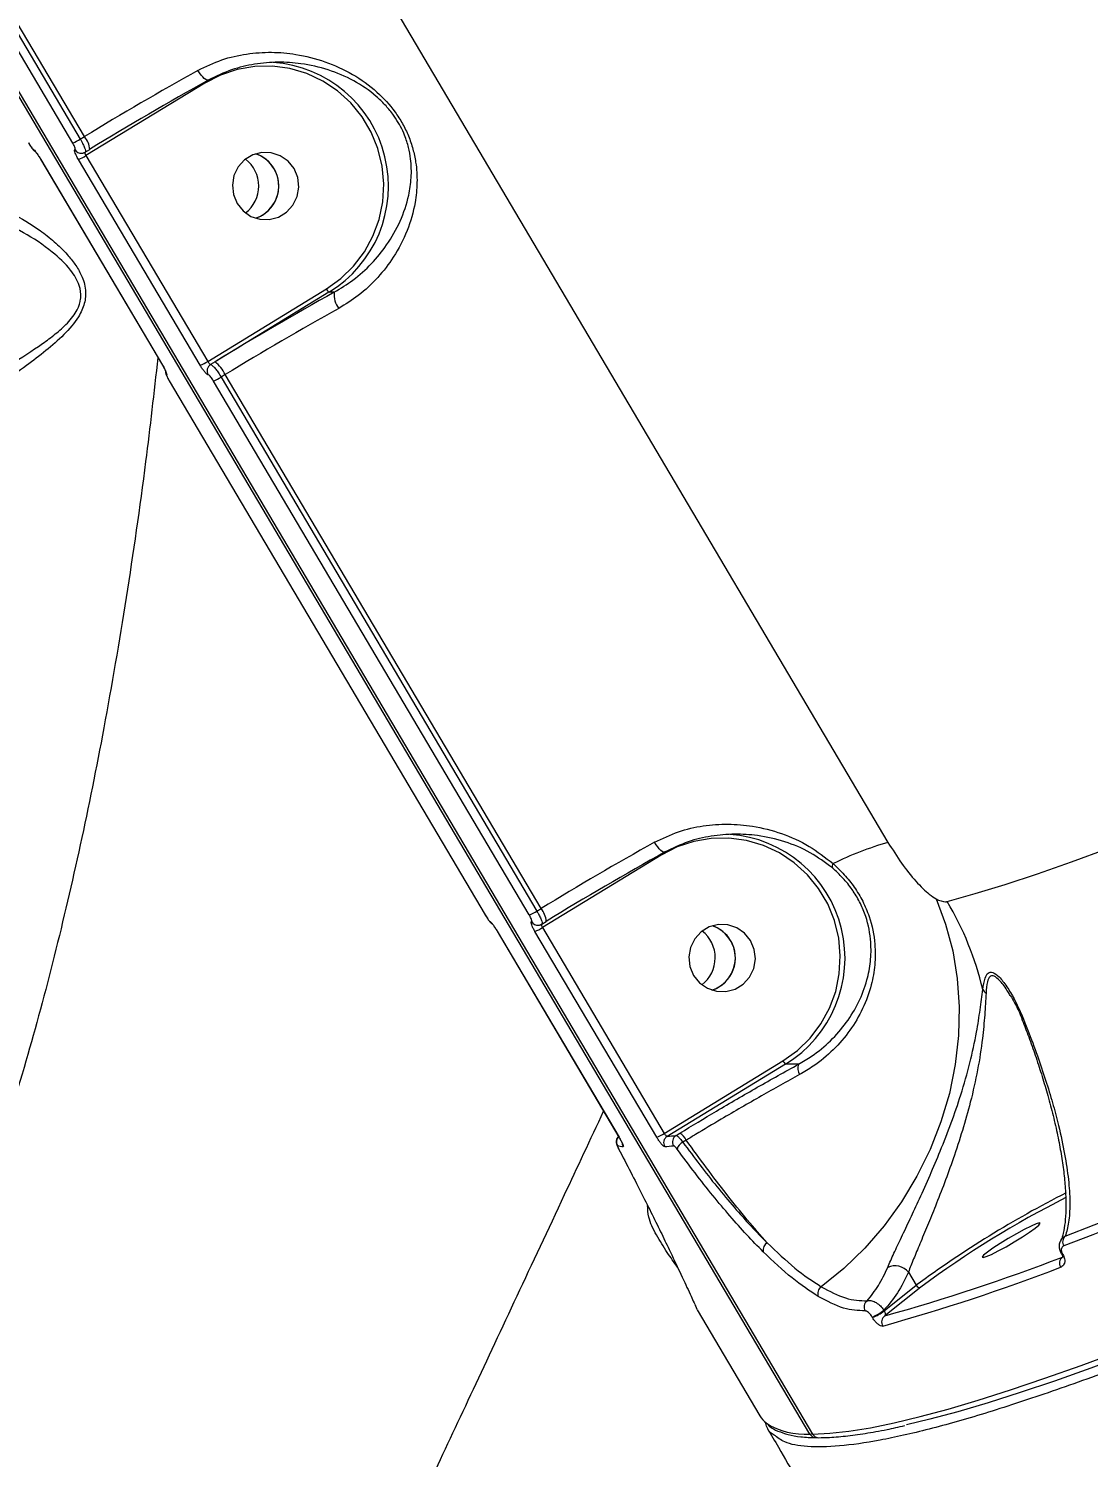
# Model space of a CAD drawing. Header units: millimetres. Extents: x -7245 to 6306, y -6696 to 5973.
# Drawn here: x 1947.3 to 2088.6, y -1620.9 to -1430.5 of the extents above; entities that cross this region are included whole.
import ezdxf

# ---------------------------------------------------------------- set-up
doc = ezdxf.new("R2010")
doc.units = ezdxf.units.MM
for name, color, linetype in [('DIKOM_ОБЪЕКТ', 7, 'Continuous'), ('DIKOM_РАЗМЕР_ЗОНА', 7, 'Continuous'), ('DIKOM_РАЗМЕР_ОБЪЕКТА', 7, 'Continuous')]:
    doc.layers.add(name, color=color, linetype=linetype)
doc.styles.add('style1', font='arial.ttf', dxfattribs={"width": 0.8})
doc.dimstyles.new('1-50', dxfattribs={"dimtxt": 300, "dimasz": 200, "dimexe": 100, "dimexo": 0, "dimgap": 100, "dimtad": 1, "dimtxsty": 'style1', "dimcen": 200, "dimclrd": 7, "dimclre": 7, "dimclrt": 7, "dimadec": 1, "dimazin": 2, "dimtfac": 1, "dimtmove": 0, "dimatfit": 2, "dimfxl": 0, "dimlwd": 25, "dimlwe": 18, "dimarcsym": 0})

# ---------------------------------------------------------------- blocks, each defined once
blk = doc.blocks.new('*D10')
at = {"layer": 'Defpoints', "color": 0, "transparency": 16777216}
for p in [(-4365.71, 2792.53), (4306.16, 475.6), (4306.16, -5965.27)]:
    blk.add_point(p, dxfattribs=at)
at = {"layer": 'DIKOM_РАЗМЕР_ОБЪЕКТА', "color": 7, "lineweight": 18, "transparency": 16777216}
for p, q in [((-4365.71, 2792.53), (-4365.71, -6065.27)), ((4306.16, 475.6), (4306.16, -6065.27))]:
    blk.add_line(p, q, dxfattribs=at)
at = {"layer": 'DIKOM_РАЗМЕР_ОБЪЕКТА', "color": 7, "lineweight": 25, "transparency": 16777216}
blk.add_line((-4165.71, -5965.27), (4106.16, -5965.27), dxfattribs=at)
at = {"layer": 'DIKOM_РАЗМЕР_ОБЪЕКТА', "color": 7, "transparency": 16777216}
for points in [[(-4165.71, -5931.93), (-4165.71, -5998.6), (-4365.71, -5965.27)], [(4106.16, -5931.93), (4106.16, -5998.6), (4306.16, -5965.27)]]:
    blk.add_solid(points, dxfattribs=at)
at = {"layer": 'DIKOM_РАЗМЕР_ОБЪЕКТА', "color": 7, "transparency": 16777216, "insert": (-85.78, -5712.1), "char_height": 300, "attachment_point": 5, "style": 'style1'}
blk.add_mtext('8650', dxfattribs=at)
blk = doc.blocks.new('*D12')
at = {"layer": 'Defpoints', "color": 0, "transparency": 16777216}
for p in [(-5865.71, 123.34), (6306.18, -91.92), (6306.18, -6596.14)]:
    blk.add_point(p, dxfattribs=at)
at = {"layer": 'DIKOM_РАЗМЕР_ЗОНА', "color": 7, "lineweight": 18, "transparency": 16777216}
for p, q in [((-5865.71, 123.34), (-5865.71, -6696.14)), ((6306.18, -91.92), (6306.18, -6696.14))]:
    blk.add_line(p, q, dxfattribs=at)
at = {"layer": 'DIKOM_РАЗМЕР_ЗОНА', "color": 7, "lineweight": 25, "transparency": 16777216}
blk.add_line((-5665.71, -6596.14), (6106.18, -6596.14), dxfattribs=at)
at = {"layer": 'DIKOM_РАЗМЕР_ЗОНА', "color": 7, "transparency": 16777216}
for points in [[(-5665.71, -6562.81), (-5665.71, -6629.48), (-5865.71, -6596.14)], [(6106.18, -6562.81), (6106.18, -6629.48), (6306.18, -6596.14)]]:
    blk.add_solid(points, dxfattribs=at)
at = {"layer": 'DIKOM_РАЗМЕР_ЗОНА', "color": 7, "transparency": 16777216, "insert": (-71.19, -6342.97), "char_height": 300, "attachment_point": 5, "style": 'style1'}
blk.add_mtext('12150', dxfattribs=at)

msp = doc.modelspace()

# ---------------------------------------------------------------- linework, layer by layer
at = {"layer": 'DIKOM_ОБЪЕКТ', "color": 7, "linetype": 'Continuous', "lineweight": 15}
for p, q in [((2051.506, -1617.791), (1806.003, -1202.922)), ((1806.332, -1202.917), (2051.835, -1617.786)), ((1806.349, -1202.923), (2051.852, -1617.792)), ((1884.373, -1238.936), (2061.906, -1538.945)), ((1953.212, -1445.759), (1911.111, -1374.614)), ((1912.121, -1374.1), (1954.221, -1445.244)), ((1954.778, -1444.905), (1912.678, -1373.76)), ((1970.808, -1437.779), (1954.978, -1447.435)), ((1954.221, -1445.244), (1954.778, -1444.905)), ((1954.887, -1446.97), (1955.474, -1446.612)), ((1948.936, -1447.931), (1948.947, -1447.937)), ((1948.936, -1447.932), (1965.168, -1475.361)), ((1948.947, -1447.937), (1965.178, -1475.367)), ((1970.199, -1475.379), (1953.968, -1447.949)), ((1954.978, -1447.435), (1971.21, -1474.864)), ((1971.21, -1474.864), (1987.04, -1465.208)), ((1987.38, -1465.636), (1972.186, -1474.905)), ((1988.079, -1465.638), (1987.38, -1465.636)), ((1965.168, -1475.361), (1965.178, -1475.367)), ((1972.186, -1474.905), (1971.596, -1475.265)), ((1966.083, -1477.455), (2008.184, -1548.599)), ((1966.083, -1477.455), (1966.093, -1477.46)), ((1966.093, -1477.46), (2008.194, -1548.605)), ((2014.08, -1548.619), (1971.98, -1477.474)), ((1973.546, -1476.62), (1972.989, -1476.96)), ((1972.989, -1476.96), (2015.09, -1548.105)), ((2015.647, -1547.765), (1973.546, -1476.62)), ((2031.677, -1540.639), (2015.847, -1550.295)), ((2015.09, -1548.105), (2015.647, -1547.765)), ((2008.184, -1548.599), (2008.194, -1548.605)), ((2015.755, -1549.83), (2016.343, -1549.472)), ((2009.804, -1550.791), (2009.815, -1550.798)), ((2009.804, -1550.792), (2026.036, -1578.221)), ((2009.815, -1550.798), (2026.047, -1578.227)), ((2031.068, -1578.239), (2014.836, -1550.81)), ((2015.847, -1550.295), (2032.078, -1577.725)), ((2032.078, -1577.725), (2047.908, -1568.068)), ((2048.248, -1568.497), (2032.464, -1578.125)), ((2049.993, -1568.501), (2048.248, -1568.497)), ((2026.036, -1578.221), (2026.047, -1578.227)), ((2033.647, -1577.997), (2034.152, -1577.689)), ((2035.016, -1578.63), (2034.55, -1578.913)), ((2085.047, -1593.799), (2085.109, -1593.903)), ((2085.161, -1593.778), (2085.223, -1593.882)), ((2085.169, -1594.218), (2085.206, -1594.164)), ((2064.624, -1596.22), (2065.661, -1597.972)), ((2061.404, -1601.383), (2065.661, -1597.972)), ((2066.291, -1598.206), (2061.503, -1602.041)), ((2036.464, -1601.218), (2044.838, -1615.37)), ((2059.845, -1602.282), (2059.797, -1602.201)), ((2061.357, -1601.302), (2061.404, -1601.383)), ((2051.835, -1617.786), (2051.852, -1617.792))]:
    msp.add_line(p, q, dxfattribs=at)
at = {"layer": 'DIKOM_ОБЪЕКТ', "color": 7, "linetype": 'Continuous', "lineweight": 15, "flags": 128}
for points in [[(1987.04, -1465.208), (1988.963, -1463.826), (1990.661, -1462.17), (1992.098, -1460.274), (1993.24, -1458.182), (1994.062, -1455.942), (1994.546, -1453.601), (1994.681, -1451.214), (1994.464, -1448.833), (1993.901, -1446.511), (1993.002, -1444.3), (1991.789, -1442.251), (1990.289, -1440.407), (1988.534, -1438.811), (1986.565, -1437.499), (1984.426, -1436.499), (1982.163, -1435.835), (1979.828, -1435.519), (1977.473, -1435.561), (1975.151, -1435.959), (1972.912, -1436.703), (1970.808, -1437.779)], [(1971.341, -1437.352), (1971.241, -1437.405), (1971.106, -1437.39), (1970.941, -1437.308), (1970.753, -1437.162), (1970.548, -1436.957), (1970.334, -1436.702), (1970.12, -1436.405), (1969.915, -1436.08)], [(1982.724, -1449.175), (1981.926, -1448.183), (1980.886, -1447.458), (1979.687, -1447.06), (1978.426, -1447.022), (1977.206, -1447.345), (1976.124, -1448.005), (1975.269, -1448.947), (1974.711, -1450.096), (1974.494, -1451.357), (1974.635, -1452.63), (1975.125, -1453.811), (1975.922, -1454.804), (1976.962, -1455.528), (1978.161, -1455.926), (1979.422, -1455.965), (1980.643, -1455.641), (1981.724, -1454.981), (1982.579, -1454.039), (1983.137, -1452.891), (1983.354, -1451.629), (1983.213, -1450.356), (1982.724, -1449.175)], [(2069.812, -1546.835), (2073.534, -1545.777), (2077.538, -1544.541), (2081.821, -1543.125), (2086.379, -1541.533), (2091.207, -1539.765), (2096.302, -1537.822), (2101.659, -1535.708), (2107.272, -1533.423), (2113.136, -1530.97), (2119.247, -1528.351), (2125.597, -1525.569), (2132.182, -1522.626), (2138.994, -1519.525), (2146.029, -1516.268), (2153.279, -1512.859), (2160.737, -1509.301), (2168.397, -1505.598), (2176.252, -1501.752), (2184.293, -1497.768), (2192.515, -1493.648), (2200.908, -1489.398)], [(2047.908, -1568.068), (2049.831, -1566.687), (2051.53, -1565.03), (2052.966, -1563.134), (2054.108, -1561.043), (2054.93, -1558.802), (2055.414, -1556.461), (2055.55, -1554.074), (2055.333, -1551.693), (2054.769, -1549.371), (2053.87, -1547.161), (2052.657, -1545.111), (2051.157, -1543.267), (2049.403, -1541.672), (2047.434, -1540.359), (2045.294, -1539.36), (2043.032, -1538.695), (2040.697, -1538.379), (2038.342, -1538.421), (2036.019, -1538.819), (2033.781, -1539.563), (2031.677, -1540.639)], [(2032.209, -1540.212), (2032.109, -1540.265), (2031.974, -1540.25), (2031.81, -1540.168), (2031.621, -1540.023), (2031.416, -1539.817), (2031.203, -1539.562), (2030.989, -1539.266), (2030.783, -1538.94)], [(2068.309, -1546.48), (2069.588, -1549.861), (2070.535, -1553.409), (2071.141, -1557.089), (2071.4, -1560.866), (2071.309, -1564.702), (2070.87, -1568.559), (2070.086, -1572.399), (2068.965, -1576.184), (2067.519, -1579.877), (2065.761, -1583.441), (2063.71, -1586.842), (2061.385, -1590.045), (2058.809, -1593.019), (2056.007, -1595.734), (2053.008, -1598.165)], [(2043.592, -1552.035), (2042.795, -1551.043), (2041.755, -1550.318), (2040.556, -1549.92), (2039.295, -1549.882), (2038.074, -1550.205), (2036.992, -1550.865), (2036.138, -1551.808), (2035.579, -1552.956), (2035.362, -1554.217), (2035.504, -1555.49), (2035.993, -1556.671), (2036.79, -1557.664), (2037.83, -1558.388), (2039.029, -1558.786), (2040.29, -1558.825), (2041.511, -1558.501), (2042.593, -1557.841), (2043.447, -1556.899), (2044.006, -1555.751), (2044.223, -1554.489), (2044.081, -1553.216), (2043.592, -1552.035)], [(2199.335, -1559.321), (2190.846, -1563.552), (2182.539, -1567.647), (2174.42, -1571.602), (2166.498, -1575.415), (2158.778, -1579.083), (2151.266, -1582.601), (2143.971, -1585.968), (2136.896, -1589.18), (2130.049, -1592.234), (2123.434, -1595.129), (2117.059, -1597.861), (2110.927, -1600.429), (2105.045, -1602.829), (2099.417, -1605.061), (2094.048, -1607.122), (2088.942, -1609.011), (2084.104, -1610.726), (2079.537, -1612.264), (2075.246, -1613.627), (2071.235, -1614.811), (2067.506, -1615.816), (2064.393, -1616.568)], [(2079.798, -1562.628), (2079.781, -1562.586), (2079.767, -1562.543)], [(2120.004, -1578.387), (2115.226, -1580.479), (2110.572, -1582.487), (2106.044, -1584.41), (2101.643, -1586.247), (2097.371, -1587.998), (2093.231, -1589.661), (2089.223, -1591.236), (2085.351, -1592.722)], [(2085.535, -1591.415), (2089.399, -1589.932), (2093.398, -1588.36), (2097.529, -1586.701), (2101.791, -1584.954), (2106.183, -1583.121), (2110.701, -1581.202), (2115.345, -1579.198), (2120.112, -1577.111)], [(2074.658, -1593.967), (2074.461, -1594.213), (2074.579, -1594.276), (2075.001, -1594.152), (2075.693, -1593.85), (2076.599, -1593.395), (2077.646, -1592.824), (2078.749, -1592.183), (2079.819, -1591.524), (2080.769, -1590.901), (2081.521, -1590.363), (2082.016, -1589.955), (2082.212, -1589.709), (2082.095, -1589.646), (2081.673, -1589.77), (2080.981, -1590.072), (2080.075, -1590.527), (2079.027, -1591.098), (2077.924, -1591.739), (2076.855, -1592.398), (2075.905, -1593.022), (2075.152, -1593.559), (2074.658, -1593.967)], [(2085.054, -1593.775), (2085.047, -1593.788), (2085.046, -1593.797), (2085.047, -1593.799)], [(2051.852, -1617.792), (2054.131, -1617.691), (2056.706, -1617.407), (2059.576, -1616.943), (2062.738, -1616.296), (2066.189, -1615.469), (2069.927, -1614.461), (2073.948, -1613.274), (2078.249, -1611.908), (2082.826, -1610.366), (2087.676, -1608.647), (2092.794, -1606.754)]]:
    msp.add_lwpolyline(points, dxfattribs=at)
at = {"layer": 'DIKOM_ОБЪЕКТ', "color": 7, "linetype": 'Continuous', "lineweight": 15}
for centre, radius, start, end in [((1978.771, -1451.516), 16.537, 301.3707, 85.94129), ((2182.471, -1818.033), 437.113, 119.09585, 121.39267), ((2194.968, -1839.176), 459.861, 119.09732, 121.38969), ((1952.436, -1446.856), 3.049, 4.59706, 39.78749), ((1948.846, -1446.1), 1.018, 210.92503, 233.36721), ((1951.543, -1441.237), 4.82, 290.25769, 303.75668), ((1954.357, -1446.144), 0.977, 210.24093, 275.33873), ((1954.354, -1446.165), 0.956, 275.60326, 301.72652), ((1952.331, -1443.482), 4.757, 290.12055, 303.80711), ((1973.468, -1451.48), 4.537, 307.61786, 52.10796), ((1976.174, -1451.487), 4.516, 287.96519, 71.76432), ((1976.219, -1451.422), 4.441, 30.48599, 71.94468), ((1976.176, -1451.49), 4.512, 288.06202, 30.94641), ((2212.249, -1868.385), 460.93, 119.10037, 121.38739), ((1988.119, -1464.701), 1.192, 205.15076, 231.68535), ((1990.833, -1466.03), 2.781, 171.89384, 219.3634), ((2202.512, -1851.932), 439.641, 119.10246, 121.38606), ((1968.579, -1470.948), 4.718, 290.08325, 303.88736), ((1972.132, -1476.12), 1.009, 122.10297, 210.84833), ((1969.211, -1478.661), 4.792, 25.20682, 51.61378), ((1966.59, -1476.113), 1.004, 184.51389, 210.58264), ((1970.328, -1472.982), 4.786, 290.19527, 303.78708), ((2039.639, -1554.377), 16.538, 301.37283, 85.93874), ((2243.585, -1921.314), 437.601, 119.09713, 121.39139), ((2256.378, -1942.958), 460.93, 119.10037, 121.38739), ((2075.364, -1584.556), 47.555, 106.43906, 115.90879), ((2055.274, -1542.187), 0.8, 149.47379, 192.29391), ((2013.303, -1549.716), 3.05, 4.59847, 39.77236), ((2033.605, -1568.242), 42.062, 13.32892, 30.59354), ((2009.638, -1549.029), 0.917, 209.6739, 234.61833), ((2012.418, -1544.107), 4.808, 290.22774, 303.7546), ((2015.225, -1549.003), 0.978, 210.27385, 275.3177), ((2013.192, -1546.33), 4.772, 290.15502, 303.80466), ((2015.224, -1549.025), 0.956, 275.54286, 301.66707), ((2034.336, -1554.34), 4.537, 307.67495, 52.05448), ((2037.043, -1554.347), 4.516, 287.95126, 71.77506), ((2037.09, -1554.28), 4.438, 30.47939, 71.96483), ((2037.042, -1554.349), 4.515, 288.09414, 30.91701), ((2075.969, -1557.73), 1.65, 209.57974, 233.29247), ((2080.582, -1562.326), 0.843, 161.65045, 194.92528), ((2048.991, -1567.559), 1.197, 205.16183, 231.61227), ((2051.478, -1569.071), 1.59, 158.99898, 211.51818), ((2026.702, -1578.84), 1.006, 135.51644, 210.5377), ((2029.426, -1573.762), 4.768, 290.13593, 303.79173), ((2033.001, -1578.98), 1.009, 122.1161, 210.8352), ((2028.15, -1532.674), 45.656, 275.42272, 276.91516), ((2034.186, -1578.851), 1.01, 122.30191, 210.8754), ((2032.76, -1579.836), 2.559, 28.13325, 57.04008), ((2028.31, -1567.429), 12.176, 258.2738, 261.8973), ((2027.452, -1578.975), 0.997, 184.41551, 210.68102), ((2027.558, -1531.498), 48.216, 275.44588, 276.86244), ((2035.191, -1580.222), 1.457, 116.06879, 163.7798), ((2150.765, -1713.704), 143.654, 116.95614, 126.32901), ((2146.45, -1706.591), 134.806, 116.8166, 126.48552), ((2086.201, -1592.175), 1.011, 131.21035, 212.73281), ((2046.361, -1593.289), 1.124, 120.05314, 190.51137), ((1988.535, -1341.613), 270.458, 285.65219, 290.93434), ((2062.828, -1597.705), 2.331, 39.58949, 114.27902), ((2085.767, -1595.02), 1.001, 126.68515, 212.97567), ((2085.079, -1593.648), 0.155, 258.12898, 302.22799), ((2085.141, -1593.751), 0.155, 258.18888, 302.1473), ((1988.036, -1342.276), 271.189, 285.65294, 290.9334), ((2053.628, -1599.059), 1.088, 124.70017, 201.55316), ((2066.104, -1597.746), 0.497, 207.11054, 292.19376), ((2059.749, -1600.867), 1.032, 127.74654, 209.82329), ((2057.026, -1595.591), 7.167, 292.73918, 307.16848), ((2057.07, -1595.665), 7.175, 292.75171, 307.16353), ((2062.065, -1602.879), 1.009, 123.83147, 211.54763), ((2047.899, -1613.536), 3.568, 210.93251, 231.72673), ((2050.791, -1608.283), 9.534, 237.64539, 274.29649), ((2051.257, -1616.715), 1.104, 283.024, 298.13215), ((2052.351, -1617.297), 0.979, 210.30095, 269.40207), ((2052.696, -1617.277), 1, 210.61533, 270.26847), ((2052.697, -1617.298), 0.979, 210.29509, 270.23594)]:
    msp.add_arc(centre, radius, start, end, dxfattribs=at)
for points, knots in [([(1969.915, -1436.08), (1970.965, -1435.573), (1973.068, -1434.558), (1976.402, -1433.813), (1979.723, -1433.585), (1983.239, -1433.891), (1986.874, -1434.806), (1990.506, -1436.463), (1993.678, -1438.707), (1995.888, -1441.102), (1997.207, -1443.164), (1998.019, -1444.835), (1998.602, -1446.564), (1999.043, -1448.665), (1999.184, -1451.06), (1998.871, -1454.12), (1997.913, -1457.471), (1996.192, -1460.808), (1993.963, -1463.702), (1991.521, -1466.037), (1989.577, -1467.241), (1988.683, -1467.795)], [0, 0, 0, 0, 0.0554791, 0.1110265, 0.166499, 0.2220075, 0.2900249, 0.3579654, 0.4226761, 0.4774114, 0.5052482, 0.5330944, 0.5627122, 0.592378, 0.640435, 0.6885846, 0.7603248, 0.8320658, 0.8910055, 0.9498662, 1, 1, 1, 1]), ([(1988.079, -1465.638), (1988.928, -1465.121), (1990.769, -1464), (1993.115, -1461.853), (1995.268, -1459.224), (1996.988, -1456.179), (1997.999, -1453.168), (1998.399, -1450.385), (1998.355, -1448.242), (1998.009, -1446.332), (1997.429, -1444.501), (1996.637, -1442.98), (1995.699, -1441.64), (1994.849, -1440.625), (1993.151, -1439.004), (1990.631, -1437.318), (1987.27, -1435.902), (1983.889, -1435.137), (1980.593, -1434.921), (1977.492, -1435.184), (1974.35, -1435.907), (1972.353, -1436.866), (1971.341, -1437.352)], [0, 0, 0, 0, 0.0507147, 0.1099133, 0.1707246, 0.2426501, 0.3164739, 0.3637473, 0.4119894, 0.4400484, 0.4688584, 0.5101016, 0.5210889, 0.5468167, 0.5734119, 0.6369344, 0.7046103, 0.7741497, 0.8302535, 0.8873292, 0.9428817, 1, 1, 1, 1]), ([(1947.317, -1445.739), (1947.334, -1445.769), (1947.427, -1445.93), (1947.617, -1446.227), (1947.878, -1446.575), (1948.025, -1446.785), (1948.199, -1446.892), (1948.225, -1446.907)], [0, 0, 0, 0, 0.0604311, 0.3284937, 0.6112369, 0.9428876, 1, 1, 1, 1]), ([(1947.325, -1445.745), (1947.384, -1445.841), (1947.501, -1446.035), (1947.677, -1446.295), (1947.827, -1446.494), (1947.927, -1446.603), (1947.959, -1446.617), (1947.972, -1446.623)], [0, 0, 0, 0, 0.2144111, 0.4286058, 0.6433704, 0.8580857, 1, 1, 1, 1]), ([(1947.972, -1446.623), (1947.992, -1446.631), (1948.04, -1446.653), (1948.191, -1446.815), (1948.418, -1447.113), (1948.683, -1447.503), (1948.859, -1447.792), (1948.947, -1447.937)], [0, 0, 0, 0, 0.1419155, 0.3568434, 0.571405, 0.7857588, 1, 1, 1, 1]), ([(1948.23, -1446.899), (1948.23, -1446.899), (1948.229, -1446.899), (1948.269, -1446.942), (1948.356, -1447.049), (1948.511, -1447.262), (1948.717, -1447.57), (1948.863, -1447.812), (1948.935, -1447.932)], [0, 0, 0, 0, 0.0475759, 0.1512525, 0.304275, 0.5043249, 0.7548325, 1, 1, 1, 1]), ([(1953.513, -1446.636), (1953.53, -1446.624), (1953.565, -1446.601), (1953.539, -1446.447), (1953.458, -1446.225), (1953.34, -1445.981), (1953.248, -1445.822), (1953.212, -1445.759)], [0, 0, 0, 0, 0.2153045, 0.4301968, 0.6451114, 0.8595786, 1, 1, 1, 1]), ([(1953.968, -1447.949), (1953.913, -1447.855), (1953.775, -1447.616), (1953.598, -1447.251), (1953.473, -1446.919), (1953.434, -1446.688), (1953.487, -1446.653), (1953.513, -1446.636)], [0, 0, 0, 0, 0.1405291, 0.3550712, 0.5697754, 0.7849703, 1, 1, 1, 1]), ([(1954.221, -1445.244), (1954.294, -1445.371), (1954.477, -1445.689), (1954.718, -1446.174), (1954.888, -1446.611), (1954.949, -1446.894), (1954.897, -1446.934), (1954.875, -1446.951)], [0, 0, 0, 0, 0.1493436, 0.37704, 0.6049789, 0.8328545, 1, 1, 1, 1]), ([(1954.448, -1447.108), (1954.467, -1447.109), (1954.611, -1447.112), (1954.777, -1447.061), (1954.879, -1446.971), (1954.886, -1446.964)], [0, 0, 0, 0, 0.126827, 0.9360057, 1, 1, 1, 1]), ([(1954.849, -1446.987), (1954.84, -1446.994), (1954.819, -1447.008), (1954.824, -1447.085), (1954.859, -1447.2), (1954.915, -1447.323), (1954.96, -1447.403), (1954.978, -1447.435)], [0, 0, 0, 0, 0.167379, 0.3959285, 0.6233929, 0.8511793, 1, 1, 1, 1]), ([(1930.164, -1457.391), (1930.622, -1456.77), (1931.555, -1455.505), (1933.3, -1454.165), (1935.359, -1453.303), (1938.06, -1453.003), (1941.317, -1453.522), (1945.091, -1455.01), (1948.281, -1456.927), (1950.766, -1458.872), (1952.326, -1460.389), (1953.544, -1461.896), (1954.463, -1463.433), (1955.02, -1465.194), (1954.875, -1467.147), (1953.911, -1469.241), (1952.063, -1471.363), (1949.632, -1473.468), (1946.865, -1475.567), (1943.856, -1477.694), (1941.785, -1479.102), (1940.743, -1479.81)], [0, 0, 0, 0, 0.0474426, 0.0964698, 0.1556857, 0.2165955, 0.3039665, 0.3937347, 0.485869, 0.5329623, 0.580025, 0.611148, 0.6426526, 0.6798128, 0.7100484, 0.7403094, 0.786273, 0.8336565, 0.8820791, 0.9406738, 1, 1, 1, 1]), ([(1939.945, -1478.181), (1939.946, -1478.18), (1940.239, -1477.985), (1941.916, -1477.095), (1944.973, -1475.216), (1948.399, -1473.091), (1950.918, -1471.223), (1952.563, -1469.771), (1953.828, -1468.171), (1954.231, -1466.938), (1954.337, -1465.844), (1954.111, -1464.426), (1952.782, -1462.321), (1950.2, -1459.916), (1946.627, -1457.566), (1942.663, -1455.787), (1939.963, -1454.786), (1938.703, -1454.685), (1938.663, -1454.682)], [0, 0, 0, 0, 0.0000986, 0.0241862, 0.1308286, 0.2394912, 0.2852255, 0.3317198, 0.3800349, 0.4160382, 0.4202402, 0.4606058, 0.5233665, 0.6153479, 0.7437248, 0.8743538, 0.9960081, 1, 1, 1, 1]), ([(1964.565, -1474.343), (1964.038, -1478.989), (1962.794, -1489.951), (1960.388, -1506.428), (1957.482, -1523.481), (1954.272, -1539.4), (1950.808, -1554.226), (1946.988, -1568.366), (1942.81, -1581.739), (1938.274, -1594.278), (1933.377, -1605.952), (1928.118, -1616.668), (1922.48, -1626.401), (1916.538, -1634.965), (1910.44, -1642.171), (1904.254, -1648.036), (1898.02, -1652.638), (1891.569, -1656.135), (1884.916, -1658.43), (1878.379, -1659.59), (1874.049, -1659.371), (1872.031, -1659.269)], [0, 0, 0, 0, 0.0404493, 0.095438, 0.1503813, 0.2020728, 0.2538039, 0.3054954, 0.3586784, 0.4119047, 0.4650878, 0.5201942, 0.5753014, 0.6311992, 0.6870979, 0.7395985, 0.7921407, 0.8446417, 0.8986729, 0.952748, 1, 1, 1, 1]), ([(1965.178, -1475.367), (1965.233, -1475.461), (1965.372, -1475.699), (1965.56, -1476.058), (1965.704, -1476.378), (1965.772, -1476.591), (1965.741, -1476.613), (1965.726, -1476.624)], [0, 0, 0, 0, 0.1406661, 0.3550892, 0.5699683, 0.7848859, 1, 1, 1, 1]), ([(1965.21, -1475.439), (1965.251, -1475.507), (1965.37, -1475.711), (1965.508, -1475.98), (1965.598, -1476.173), (1965.626, -1476.251), (1965.625, -1476.249), (1965.625, -1476.248)], [0, 0, 0, 0, 0.1758213, 0.5245373, 0.771944, 0.9353279, 1, 1, 1, 1]), ([(1971.266, -1476.637), (1971.239, -1476.633), (1971.173, -1476.622), (1970.995, -1476.476), (1970.746, -1476.192), (1970.466, -1475.811), (1970.288, -1475.523), (1970.199, -1475.379)], [0, 0, 0, 0, 0.1418477, 0.3567907, 0.5713852, 0.7857534, 1, 1, 1, 1]), ([(1971.21, -1474.864), (1971.239, -1474.912), (1971.299, -1475.008), (1971.398, -1475.132), (1971.489, -1475.221), (1971.557, -1475.265), (1971.585, -1475.265), (1971.596, -1475.265)], [0, 0, 0, 0, 0.2143734, 0.4283912, 0.6430425, 0.8580312, 1, 1, 1, 1]), ([(1971.596, -1475.265), (1971.629, -1475.272), (1971.711, -1475.289), (1971.94, -1475.49), (1972.265, -1475.873), (1972.634, -1476.383), (1972.871, -1476.767), (1972.989, -1476.96)], [0, 0, 0, 0, 0.1416795, 0.3563811, 0.5710012, 0.7854676, 1, 1, 1, 1]), ([(1965.568, -1476.264), (1965.574, -1476.311), (1965.589, -1476.427), (1965.659, -1476.632), (1965.778, -1476.905), (1965.949, -1477.229), (1966.067, -1477.423), (1966.101, -1477.48)], [0, 0, 0, 0, 0.1019699, 0.2512444, 0.5656205, 0.8742223, 1, 1, 1, 1]), ([(1965.726, -1476.624), (1965.715, -1476.631), (1965.695, -1476.645), (1965.741, -1476.787), (1965.838, -1477), (1965.964, -1477.238), (1966.057, -1477.397), (1966.093, -1477.46)], [0, 0, 0, 0, 0.2153069, 0.4301495, 0.6449684, 0.859532, 1, 1, 1, 1]), ([(1971.98, -1477.474), (1971.92, -1477.378), (1971.802, -1477.186), (1971.614, -1476.932), (1971.447, -1476.744), (1971.328, -1476.647), (1971.284, -1476.64), (1971.266, -1476.637)], [0, 0, 0, 0, 0.2142504, 0.428803, 0.6433474, 0.8582635, 1, 1, 1, 1]), ([(2030.783, -1538.94), (2031.834, -1538.432), (2033.936, -1537.418), (2037.27, -1536.673), (2040.591, -1536.445), (2044.109, -1536.749), (2047.737, -1537.678), (2051.369, -1539.27), (2053.538, -1540.963), (2054.585, -1541.781)], [0, 0, 0, 0, 0.131658, 0.2634932, 0.3951353, 0.526878, 0.6883034, 0.8495364, 1, 1, 1, 1]), ([(2054.493, -1542.357), (2053.521, -1541.635), (2051.495, -1540.127), (2048.134, -1538.774), (2044.759, -1537.995), (2041.46, -1537.782), (2038.361, -1538.044), (2035.218, -1538.767), (2033.221, -1539.726), (2032.209, -1540.212)], [0, 0, 0, 0, 0.1463765, 0.3054924, 0.4689899, 0.6008884, 0.7350981, 0.8656988, 1, 1, 1, 1]), ([(2061.906, -1538.945), (2062.499, -1539.892), (2063.673, -1541.769), (2065.611, -1544.188), (2067.198, -1545.764), (2068.016, -1546.292), (2068.309, -1546.48)], [0, 0, 0, 0, 0.2885824, 0.5716136, 0.8470261, 1, 1, 1, 1]), ([(2054.585, -1541.781), (2055.095, -1542.258), (2056.115, -1543.212), (2057.453, -1544.907), (2058.576, -1546.783), (2059.654, -1549.324), (2060.237, -1552.225), (2060.206, -1555.289), (2059.697, -1558.183), (2058.615, -1561.139), (2056.9, -1564.056), (2054.672, -1566.643), (2052.361, -1568.588), (2050.74, -1569.539), (2050.122, -1569.902)], [0, 0, 0, 0, 0.0610578, 0.1220487, 0.1836258, 0.2451908, 0.354861, 0.4369336, 0.5190979, 0.6228213, 0.7265999, 0.8310895, 0.9355801, 1, 1, 1, 1]), ([(2049.993, -1568.501), (2050.578, -1568.159), (2052.113, -1567.262), (2054.304, -1565.438), (2056.421, -1563.017), (2058.063, -1560.293), (2059.112, -1557.539), (2059.628, -1554.843), (2059.698, -1552.006), (2059.199, -1549.349), (2058.258, -1547.076), (2057.584, -1545.907), (2056.802, -1544.77), (2055.914, -1543.657), (2054.967, -1542.791), (2054.493, -1542.357)], [0, 0, 0, 0, 0.0653947, 0.1716621, 0.2779438, 0.3832126, 0.4884186, 0.5706769, 0.65281, 0.7604306, 0.816157, 0.8718892, 0.8800399, 0.9399765, 1, 1, 1, 1]), ([(2068.309, -1546.48), (2068.774, -1546.684), (2069.287, -1546.908), (2069.706, -1546.859), (2069.776, -1546.843), (2069.812, -1546.835)], [0, 0, 0, 0, 0.8217923, 0.9078238, 1, 1, 1, 1]), ([(2008.185, -1548.6), (2008.202, -1548.629), (2008.295, -1548.79), (2008.486, -1549.087), (2008.746, -1549.435), (2008.893, -1549.645), (2009.068, -1549.752), (2009.094, -1549.767)], [0, 0, 0, 0, 0.0601668, 0.3282744, 0.611065, 0.9427713, 1, 1, 1, 1]), ([(2008.194, -1548.605), (2008.252, -1548.702), (2008.37, -1548.895), (2008.545, -1549.155), (2008.696, -1549.354), (2008.796, -1549.463), (2008.828, -1549.477), (2008.841, -1549.483)], [0, 0, 0, 0, 0.2142017, 0.428597, 0.6431528, 0.858106, 1, 1, 1, 1]), ([(2008.841, -1549.483), (2008.86, -1549.491), (2008.909, -1549.513), (2009.06, -1549.675), (2009.286, -1549.973), (2009.552, -1550.363), (2009.727, -1550.653), (2009.815, -1550.798)], [0, 0, 0, 0, 0.1417009, 0.3566031, 0.5712321, 0.7856123, 1, 1, 1, 1]), ([(2009.099, -1549.76), (2009.098, -1549.759), (2009.098, -1549.758), (2009.137, -1549.802), (2009.224, -1549.91), (2009.379, -1550.122), (2009.585, -1550.43), (2009.731, -1550.672), (2009.803, -1550.792)], [0, 0, 0, 0, 0.0473087, 0.1509964, 0.3041914, 0.5042051, 0.7548039, 1, 1, 1, 1]), ([(2014.381, -1549.496), (2014.398, -1549.484), (2014.434, -1549.461), (2014.408, -1549.307), (2014.326, -1549.085), (2014.208, -1548.841), (2014.117, -1548.682), (2014.08, -1548.619)], [0, 0, 0, 0, 0.2150724, 0.4300129, 0.6450125, 0.8596068, 1, 1, 1, 1]), ([(2014.836, -1550.81), (2014.781, -1550.715), (2014.644, -1550.476), (2014.466, -1550.111), (2014.342, -1549.779), (2014.302, -1549.548), (2014.355, -1549.513), (2014.381, -1549.496)], [0, 0, 0, 0, 0.1406198, 0.3552029, 0.5698555, 0.7848231, 1, 1, 1, 1]), ([(2015.09, -1548.105), (2015.162, -1548.231), (2015.346, -1548.549), (2015.586, -1549.034), (2015.756, -1549.472), (2015.818, -1549.754), (2015.766, -1549.794), (2015.744, -1549.811)], [0, 0, 0, 0, 0.1492317, 0.3771593, 0.6050107, 0.8329924, 1, 1, 1, 1]), ([(2015.316, -1549.968), (2015.336, -1549.969), (2015.479, -1549.972), (2015.645, -1549.92), (2015.747, -1549.83), (2015.755, -1549.824)], [0, 0, 0, 0, 0.1266345, 0.9356115, 1, 1, 1, 1]), ([(2015.717, -1549.848), (2015.709, -1549.854), (2015.688, -1549.868), (2015.693, -1549.945), (2015.727, -1550.06), (2015.783, -1550.184), (2015.828, -1550.263), (2015.847, -1550.295)], [0, 0, 0, 0, 0.1677992, 0.3962482, 0.6240483, 0.8510915, 1, 1, 1, 1]), ([(2074.534, -1558.545), (2074.621, -1558.005), (2074.771, -1557.066), (2075.213, -1556.251), (2075.874, -1556.165), (2076.778, -1556.864), (2077.765, -1558.132), (2078.827, -1559.906), (2079.441, -1561.291), (2079.782, -1562.06)], [0, 0, 0, 0, 0.1491238, 0.2596471, 0.3716559, 0.4987746, 0.6525369, 0.8069891, 1, 1, 1, 1]), ([(2078.196, -1559.362), (2078.097, -1559.186), (2077.678, -1558.44), (2076.928, -1557.451), (2076.104, -1556.719), (2075.675, -1556.703), (2075.366, -1556.93), (2075.097, -1557.572), (2075.025, -1558.508), (2074.983, -1559.053)], [0, 0, 0, 0, 0.0707373, 0.2993611, 0.4778241, 0.5981102, 0.6315911, 0.7851719, 1, 1, 1, 1]), ([(2061.869, -1595.58), (2062.135, -1594.977), (2062.667, -1593.77), (2063.703, -1591.568), (2064.859, -1589.124), (2066.152, -1586.355), (2067.514, -1583.33), (2068.957, -1579.935), (2070.358, -1576.33), (2071.718, -1572.374), (2072.873, -1568.294), (2073.701, -1564.515), (2074.203, -1561.197), (2074.424, -1559.429), (2074.534, -1558.545)], [0, 0, 0, 0, 0.0676091, 0.1352517, 0.2056915, 0.2761705, 0.3555627, 0.4349981, 0.5267532, 0.6185581, 0.7258834, 0.8332537, 0.9166796, 1, 1, 1, 1]), ([(2074.983, -1559.053), (2074.928, -1559.994), (2074.818, -1561.877), (2074.51, -1565.332), (2073.899, -1569.212), (2072.983, -1573.345), (2071.858, -1577.332), (2070.677, -1580.936), (2069.443, -1584.32), (2068.273, -1587.313), (2067.154, -1590.047), (2066.169, -1592.41), (2065.295, -1594.509), (2064.848, -1595.65), (2064.624, -1596.22)], [0, 0, 0, 0, 0.08659, 0.1733126, 0.2826387, 0.3919241, 0.4845747, 0.5771708, 0.6563621, 0.7354968, 0.8048672, 0.8741931, 0.9371176, 1, 1, 1, 1]), ([(2078.211, -1559.353), (2078.403, -1559.676), (2078.932, -1560.572), (2079.471, -1561.647), (2079.755, -1562.445), (2079.787, -1562.535)], [0, 0, 0, 0, 0.3339951, 0.9247762, 1, 1, 1, 1]), ([(2079.782, -1562.06), (2080.272, -1563.288), (2081.253, -1565.743), (2082.428, -1569.085), (2083.433, -1572.221), (2084.402, -1575.645), (2085.243, -1579.197), (2085.858, -1582.744), (2086.164, -1585.848), (2086.157, -1588.048), (2085.972, -1589.946), (2085.709, -1590.831), (2085.535, -1591.415)], [0, 0, 0, 0, 0.0776079, 0.1552654, 0.2354685, 0.3156994, 0.4385143, 0.5613739, 0.6872816, 0.8132018, 0.8767631, 1, 1, 1, 1]), ([(2079.805, -1562.625), (2080.097, -1563.375), (2080.732, -1565.002), (2081.576, -1567.393), (2082.397, -1569.901), (2083.159, -1572.47), (2083.868, -1575.109), (2084.476, -1577.717), (2084.964, -1580.228), (2085.323, -1582.604), (2085.55, -1584.845), (2085.646, -1586.941), (2085.603, -1588.812), (2085.423, -1590.373), (2085.175, -1591.496), (2084.974, -1591.963), (2084.897, -1592.14)], [0, 0, 0, 0, 0.0459199, 0.0996492, 0.157459, 0.2204149, 0.2900652, 0.3649265, 0.4415057, 0.5209992, 0.6035707, 0.6895649, 0.7780429, 0.8643414, 0.9485041, 1, 1, 1, 1]), ([(2034.152, -1577.689), (2035.771, -1576.711), (2039.191, -1574.644), (2044.571, -1571.517), (2048.168, -1569.516), (2049.993, -1568.501)], [0, 0, 0, 0, 0.3069713, 0.6484604, 1, 1, 1, 1]), ([(2050.122, -1569.902), (2048.431, -1570.836), (2044.999, -1572.731), (2040.296, -1575.46), (2036.958, -1577.449), (2035.425, -1578.381), (2035.016, -1578.63)], [0, 0, 0, 0, 0.3414987, 0.6929987, 0.9180084, 1, 1, 1, 1]), ([(1975.255, -1678.396), (1975.249, -1678.424), (1975.211, -1678.597), (1975.616, -1677.846), (1976.519, -1676.038), (1977.993, -1672.963), (1979.935, -1668.854), (1982.329, -1663.754), (1985.129, -1657.771), (1988.413, -1650.746), (1992.194, -1642.657), (1996.475, -1633.506), (2001.264, -1623.273), (2006.566, -1611.956), (2012.42, -1599.467), (2018.212, -1587.115), (2022.242, -1578.519), (2023.997, -1574.775)], [0, 0, 0, 0, 0.0139127, 0.084823, 0.1578236, 0.2308843, 0.3038836, 0.3725642, 0.4412958, 0.5099753, 0.5806369, 0.6513557, 0.7220163, 0.7952336, 0.868451, 0.9427198, 1, 1, 1, 1]), ([(2025.984, -1578.142), (2025.941, -1578.179), (2025.823, -1578.281), (2025.723, -1578.505), (2025.668, -1578.753), (2025.672, -1578.974), (2025.71, -1579.159), (2025.78, -1579.365), (2025.861, -1579.549), (2025.959, -1579.729), (2025.986, -1579.778)], [0, 0, 0, 0, 0.0836427, 0.229769, 0.3549746, 0.4661571, 0.5680667, 0.6757907, 0.9101914, 1, 1, 1, 1]), ([(2026.047, -1578.227), (2026.102, -1578.321), (2026.24, -1578.559), (2026.429, -1578.918), (2026.573, -1579.238), (2026.64, -1579.451), (2026.61, -1579.473), (2026.594, -1579.484)], [0, 0, 0, 0, 0.1406928, 0.3550954, 0.5699539, 0.7849317, 1, 1, 1, 1]), ([(2026.079, -1578.299), (2026.119, -1578.367), (2026.239, -1578.57), (2026.377, -1578.841), (2026.466, -1579.033), (2026.494, -1579.112), (2026.494, -1579.109), (2026.494, -1579.108)], [0, 0, 0, 0, 0.1758447, 0.5245147, 0.7715907, 0.9353551, 1, 1, 1, 1]), ([(2032.134, -1579.497), (2032.108, -1579.493), (2032.041, -1579.482), (2031.864, -1579.336), (2031.614, -1579.052), (2031.334, -1578.671), (2031.156, -1578.383), (2031.068, -1578.239)], [0, 0, 0, 0, 0.1418432, 0.3567792, 0.5713036, 0.7857603, 1, 1, 1, 1]), ([(2032.078, -1577.725), (2032.108, -1577.772), (2032.168, -1577.868), (2032.267, -1577.992), (2032.357, -1578.082), (2032.425, -1578.125), (2032.453, -1578.125), (2032.464, -1578.125)], [0, 0, 0, 0, 0.2140438, 0.4277832, 0.6428889, 0.8578451, 1, 1, 1, 1]), ([(2033.647, -1577.997), (2033.659, -1577.998), (2033.718, -1578.001), (2033.885, -1578.113), (2034.189, -1578.428), (2034.43, -1578.752), (2034.55, -1578.913)], [0, 0, 0, 0, 0.0819603, 0.3879552, 0.6940435, 1, 1, 1, 1]), ([(2025.836, -1579.351), (2025.827, -1579.358), (2025.809, -1579.371), (2025.858, -1579.51), (2025.933, -1579.67), (2025.988, -1579.775), (2025.999, -1579.796)], [0, 0, 0, 0, 0.3067585, 0.6132961, 0.9195587, 1, 1, 1, 1]), ([(2025.999, -1579.796), (2026.545, -1580.842), (2027.635, -1582.932), (2029.121, -1585.854), (2030.5, -1588.613), (2031.763, -1591.188), (2032.492, -1592.705), (2032.856, -1593.464)], [0, 0, 0, 0, 0.197688, 0.3953827, 0.5931007, 0.7965487, 1, 1, 1, 1]), ([(2033.792, -1579.815), (2033.73, -1579.735), (2033.607, -1579.575), (2033.448, -1579.421), (2033.359, -1579.368), (2033.326, -1579.369), (2033.32, -1579.369)], [0, 0, 0, 0, 0.3058492, 0.611782, 0.9182819, 1, 1, 1, 1]), ([(2045.256, -1593.494), (2044.532, -1592.756), (2043.084, -1591.281), (2040.843, -1588.762), (2038.542, -1586.014), (2036.189, -1583.041), (2034.591, -1580.89), (2033.792, -1579.815)], [0, 0, 0, 0, 0.1978435, 0.395498, 0.5931634, 0.7965937, 1, 1, 1, 1]), ([(2034.55, -1578.913), (2036.072, -1580.938), (2038.378, -1584.005), (2041.402, -1587.605), (2043.645, -1590.128), (2045.087, -1591.593), (2045.798, -1592.316)], [0, 0, 0, 0, 0.3951772, 0.59867, 0.802162, 1, 1, 1, 1]), ([(2045.798, -1592.316), (2044.924, -1591.317), (2043.166, -1589.307), (2040.442, -1585.919), (2037.718, -1582.368), (2035.919, -1579.88), (2035.016, -1578.63)], [0, 0, 0, 0, 0.2598555, 0.5228525, 0.7602329, 1, 1, 1, 1]), ([(2033.835, -1595.537), (2033.375, -1594.892), (2032.357, -1593.465), (2031.002, -1591.255), (2029.923, -1589.12), (2029.873, -1587.839), (2029.854, -1587.328)], [0, 0, 0, 0, 0.2338166, 0.5169629, 0.8073124, 1, 1, 1, 1]), ([(2085.054, -1593.775), (2084.996, -1593.667), (2084.868, -1593.429), (2084.756, -1593.004), (2084.744, -1592.524), (2084.9, -1591.993), (2085.193, -1591.619), (2085.457, -1591.462), (2085.535, -1591.415)], [0, 0, 0, 0, 0.1137905, 0.2493433, 0.4226396, 0.6134025, 0.8847897, 1, 1, 1, 1]), ([(2032.856, -1593.464), (2033.433, -1594.681), (2034.6, -1597.143), (2035.294, -1598.654), (2035.645, -1599.419)], [0, 0, 0, 0, 0.4941887, 1, 1, 1, 1]), ([(2052.615, -1599.459), (2051.471, -1598.713), (2049.156, -1597.202), (2046.566, -1594.739), (2045.256, -1593.494)], [0, 0, 0, 0, 0.4941784, 1, 1, 1, 1]), ([(2045.798, -1592.316), (2047.053, -1593.51), (2049.591, -1595.927), (2051.86, -1597.413), (2053.008, -1598.165)], [0, 0, 0, 0, 0.4941617, 1, 1, 1, 1]), ([(2085.351, -1592.722), (2085.239, -1592.789), (2085.076, -1592.886), (2084.997, -1593.169), (2085.007, -1593.392), (2085.067, -1593.602), (2085.132, -1593.724), (2085.161, -1593.778)], [0, 0, 0, 0, 0.4298422, 0.6257428, 0.7880765, 0.9051361, 1, 1, 1, 1]), ([(2085.223, -1593.882), (2085.269, -1593.968), (2085.371, -1594.16), (2085.464, -1594.492), (2085.48, -1594.855), (2085.356, -1595.272), (2085.133, -1595.481), (2084.948, -1595.557), (2084.927, -1595.565)], [0, 0, 0, 0, 0.0933634, 0.2086981, 0.3720319, 0.5793079, 0.9536349, 1, 1, 1, 1]), ([(2085.223, -1594.205), (2085.228, -1594.205), (2085.244, -1594.204), (2085.238, -1594.151), (2085.215, -1594.074), (2085.177, -1593.99), (2085.142, -1593.924), (2085.124, -1593.894), (2085.115, -1593.879)], [0, 0, 0, 0, 0.1601733, 0.5331883, 0.7838474, 0.9185172, 0.959961, 1, 1, 1, 1]), ([(2059.117, -1600.051), (2059.64, -1599.398), (2060.69, -1598.085), (2061.475, -1596.418), (2061.869, -1595.58)], [0, 0, 0, 0, 0.4974326, 1, 1, 1, 1]), ([(2064.624, -1596.22), (2064.167, -1597.174), (2063.245, -1599.094), (2061.989, -1600.563), (2061.357, -1601.302)], [0, 0, 0, 0, 0.4968578, 1, 1, 1, 1]), ([(2053.008, -1598.165), (2054.116, -1598.751), (2056.36, -1599.939), (2058.191, -1600.013), (2059.117, -1600.051)], [0, 0, 0, 0, 0.4938261, 1, 1, 1, 1]), ([(2035.645, -1599.419), (2035.926, -1600.034), (2036.411, -1601.094), (2036.458, -1601.176), (2036.478, -1601.21)], [0, 0, 0, 0, 0.580717, 1, 1, 1, 1]), ([(2058.854, -1601.381), (2057.931, -1601.346), (2056.064, -1601.276), (2053.774, -1600.07), (2052.615, -1599.459)], [0, 0, 0, 0, 0.4938743, 1, 1, 1, 1]), ([(2059.117, -1600.051), (2059.277, -1600.021), (2059.597, -1599.96), (2060.189, -1600.162), (2060.76, -1600.556), (2061.147, -1600.981), (2061.315, -1601.239), (2061.357, -1601.302)], [0, 0, 0, 0, 0.2415847, 0.4833761, 0.7163424, 0.9305353, 1, 1, 1, 1]), ([(2059.797, -1602.201), (2059.764, -1602.148), (2059.678, -1602.01), (2059.507, -1601.793), (2059.281, -1601.569), (2059.042, -1601.405), (2058.917, -1601.389), (2058.854, -1601.381)], [0, 0, 0, 0, 0.101029, 0.261341, 0.4607802, 0.7266254, 1, 1, 1, 1]), ([(2061.205, -1603.407), (2061.117, -1603.41), (2060.948, -1603.415), (2060.613, -1603.207), (2060.298, -1602.908), (2060.038, -1602.591), (2059.903, -1602.375), (2059.845, -1602.282)], [0, 0, 0, 0, 0.2791444, 0.529346, 0.7216234, 0.8793656, 1, 1, 1, 1]), ([(2061.404, -1601.383), (2061.416, -1601.403), (2061.435, -1601.436), (2061.466, -1601.503), (2061.489, -1601.561), (2061.522, -1601.662), (2061.548, -1601.794), (2061.549, -1601.942), (2061.52, -1602.006), (2061.503, -1602.041)], [0, 0, 0, 0, 0.0447402, 0.0741187, 0.1536556, 0.1941376, 0.3789112, 0.6613871, 1, 1, 1, 1]), ([(2098.699, -1606.593), (2096.67, -1607.374), (2091.203, -1609.478), (2083.093, -1612.383), (2074.644, -1615.141), (2067.154, -1617.262), (2060.677, -1618.72), (2055.253, -1619.498), (2051.051, -1619.552), (2048.16, -1619.056), (2047.161, -1618.259), (2046.741, -1617.924)], [0, 0, 0, 0, 0.0702421, 0.1892353, 0.3083176, 0.4273094, 0.5497565, 0.6723042, 0.7947536, 0.9137435, 1, 1, 1, 1]), ([(2046.741, -1617.924), (2046.549, -1617.816), (2045.844, -1617.418), (2045.701, -1616.686), (2045.596, -1616.153)], [0, 0, 0, 0, 0.2719339, 1, 1, 1, 1]), ([(2045.843, -1617.079), (2046.327, -1617.901), (2048.533, -1621.65), (2050.719, -1625.454), (2052.345, -1628.45), (2052.364, -1628.485)], [0, 0, 0, 0, 0.2173473, 0.9908638, 1, 1, 1, 1]), ([(2045.94, -1616.591), (2045.999, -1616.647), (2046.35, -1616.984), (2047.227, -1617.418), (2048.589, -1617.894), (2050.266, -1618.199), (2051.632, -1618.249), (2052.341, -1618.276)], [0, 0, 0, 0, 0.0440238, 0.2629266, 0.4943506, 0.7376528, 1, 1, 1, 1]), ([(2052.7, -1618.277), (2053.074, -1618.27), (2054.173, -1618.251), (2056.186, -1618.09), (2058.839, -1617.73), (2061.471, -1617.267), (2063.334, -1616.849), (2064.129, -1616.671)], [0, 0, 0, 0, 0.121491, 0.3573212, 0.5921347, 0.825966, 1, 1, 1, 1])]:
    msp.add_open_spline(points, degree=3, knots=knots, dxfattribs=at)

# ---------------------------------------------------------------- dimensions: what is measured, and where the dimension line sits
at = {"layer": 'DIKOM_РАЗМЕР_ЗОНА'}
dim = msp.add_linear_dim(base=(6306.184, -6596.144), p1=(-5865.714, 123.344), p2=(6306.184, -91.922), text='12150', dimstyle='1-50', dxfattribs=at)
dim.commit()
dim.dimension.update_dxf_attribs({"geometry": '*D12', "text_midpoint": (-71.192, -6596.144), "dimtype": 160})
at = {"layer": 'DIKOM_РАЗМЕР_ОБЪЕКТА'}
dim = msp.add_linear_dim(base=(4306.158, -5965.268), p1=(-4365.714, 2792.532), p2=(4306.158, 475.605), text='8650', dimstyle='1-50', dxfattribs=at)
dim.commit()
dim.dimension.update_dxf_attribs({"geometry": '*D10', "text_midpoint": (-85.784, -5965.268), "dimtype": 160})

doc.saveas('drawing.dxf')
